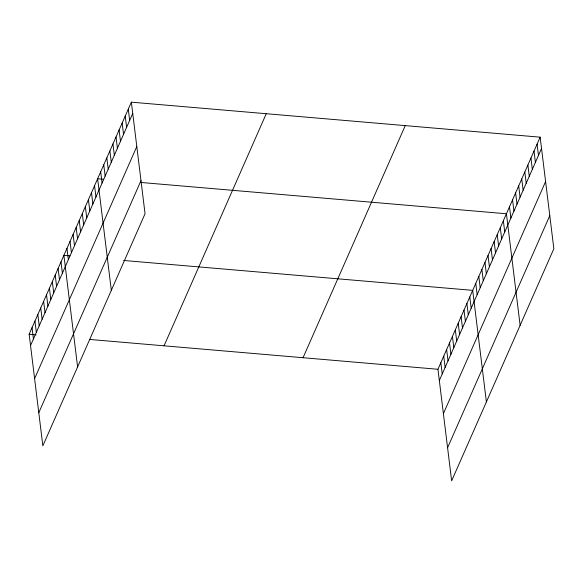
<?xml version="1.0" encoding="UTF-8"?>
<svg xmlns="http://www.w3.org/2000/svg" width="583" height="583" viewBox="0 0 583 583"><rect width="100%" height="100%" fill="white"/><g stroke="black" fill="none" stroke-linecap="round" stroke-linejoin="round"><path stroke-width="0.87" d="M131.357 102.163L145.05 213.728L42.85 445.827L29.15 334.263L131.357 102.163L540.149 137.173L553.85 248.737L451.643 480.837L437.95 369.272L540.149 137.173M30.535 345.537L132.742 113.437M34.601 378.629L136.801 146.537M38.784 412.728L140.991 180.635M164.056 345.814L266.256 113.721M303.043 357.722L405.251 125.622M439.327 380.546L541.534 148.446M443.393 413.639L545.601 181.546M447.584 447.737L549.784 215.644M103.679 179.28L97.631 178.755L111.324 290.319M140.867 182.464L506.423 213.764L520.123 325.329M69.953 255.871L63.897 255.347L77.597 366.911M123.567 260.463L472.696 290.356L486.397 401.92M29.15 334.263L36.066 334.853M89.68 339.444L437.95 369.272M537.089 144.139L538.466 155.413M534.021 151.099L535.405 162.373M530.953 158.066L532.337 169.332M527.885 165.025L529.269 176.299M524.824 171.992L526.209 183.259M521.756 178.952L523.14 190.226M518.688 185.919L520.072 197.185M515.62 192.878L517.004 204.152M512.559 199.838L513.944 211.112M509.491 206.805L510.876 218.078M503.355 220.731L504.74 232.005M500.294 227.691L501.679 238.964M497.226 234.657L498.611 245.924M494.158 241.617L495.543 252.891M491.09 248.584L492.475 259.85M488.029 255.543L489.414 266.817M484.961 262.51L486.346 273.777M481.893 269.47L483.278 280.744M478.825 276.429L480.21 287.703M475.764 283.396L477.149 294.67M469.803 296.936L471.181 308.203M466.903 303.51L468.287 314.784M464.01 310.09L465.394 321.357M461.109 316.664L462.494 327.938M458.216 323.237L459.601 334.511M455.323 329.818L456.708 341.084M452.423 336.391L453.807 347.665M449.529 342.964L450.914 354.238M446.636 349.545L448.021 360.811M443.736 356.118L445.12 367.392M440.843 362.692L442.227 373.965M128.289 109.13L129.674 120.404M125.221 116.09L126.606 127.364M122.16 123.057L123.538 134.323M119.092 130.016L120.477 141.29M116.024 136.983L117.409 148.25M112.956 143.943L114.341 155.216M109.896 150.91L111.28 162.176M106.827 157.869L108.212 169.143M103.759 164.836L105.144 176.102M100.691 171.796L102.076 183.069M94.563 185.722L95.947 196.996M91.495 192.681L92.879 203.955M88.427 199.648L89.811 210.915M85.366 206.608L86.75 217.882M82.298 213.575L83.682 224.841M79.23 220.534L80.614 231.808M76.162 227.501L77.546 238.768M73.101 234.461L74.486 245.734M70.033 241.428L71.418 252.694M66.965 248.387L68.349 259.661M61.004 261.927L62.388 273.201M58.111 268.501L59.495 279.774M55.21 275.081L56.595 286.348M52.317 281.655L53.702 292.928M49.424 288.228L50.801 299.502M46.523 294.809L47.908 306.075M43.63 301.382L45.015 312.656M40.73 307.955L42.114 319.229M37.837 314.536L39.221 325.802M34.944 321.109L36.328 332.383M32.043 327.69L33.428 338.956"/></g></svg>
